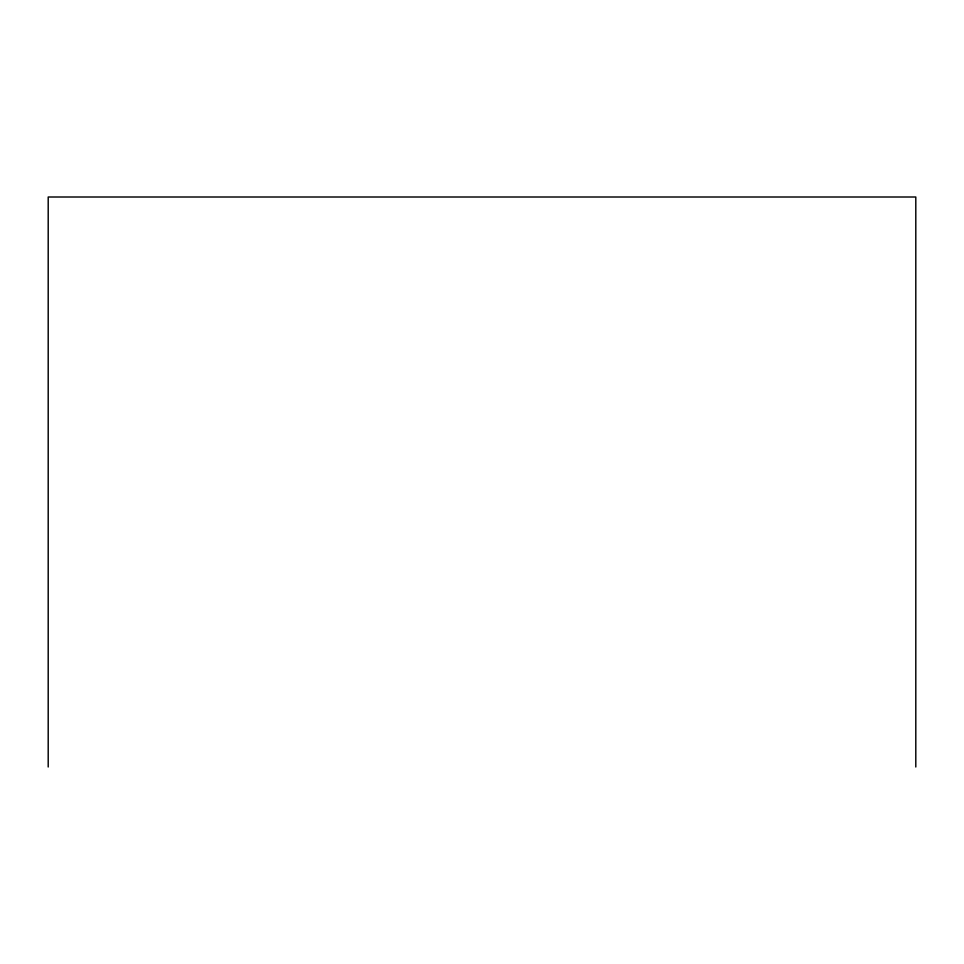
<?xml version="1.0" encoding="UTF-8"?>
<svg xmlns="http://www.w3.org/2000/svg" width="964" height="964" viewBox="0 0 964 964"><rect width="100%" height="100%" fill="white"/><g stroke="black" fill="none" stroke-linecap="round" stroke-linejoin="round"><path stroke-width="1.45" d="M915.8 766.995L915.8 197.005L48.2 197.005L48.2 766.995"/></g></svg>
